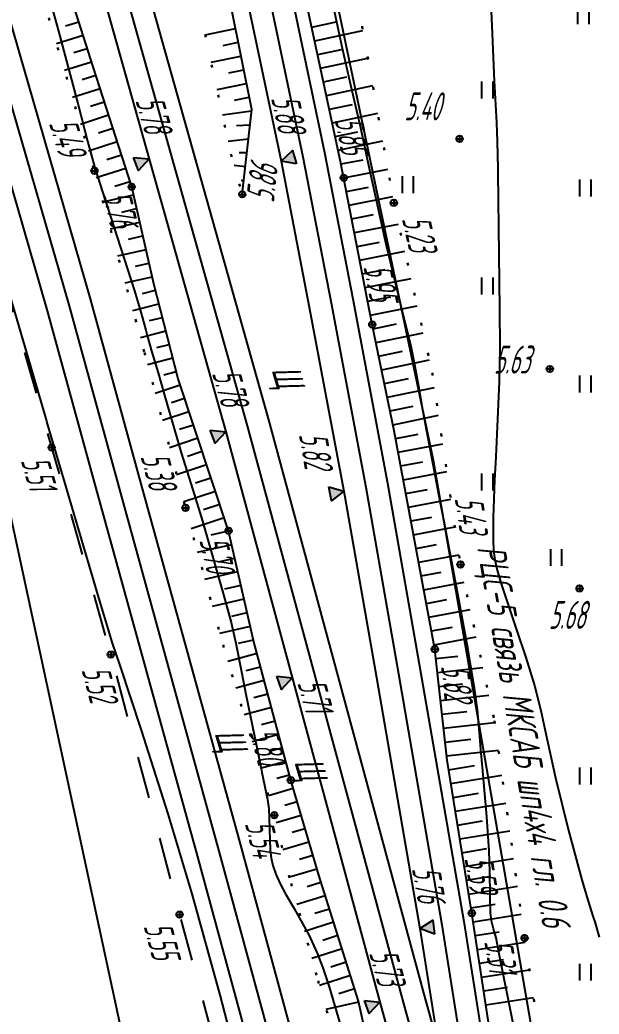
# Model space of a CAD drawing. Extents: x 1233805 to 1234355, y 654698 to 655114.
# Drawn here: x 1234137.18 to 1234157.87, y 654794.08 to 654829.59 of the extents above; entities that cross this region are included whole.
import ezdxf

# ---------------------------------------------------------------- set-up
doc = ezdxf.new("R2010")
doc.units = 0
doc.linetypes.add('ИИDash_15_15', pattern=[3, 1.5, -1.5])
doc.linetypes.add('ИИDot', pattern=[1, 0, -1])
for name, color, linetype, lineweight in [('ИИ_ГОРИЗОНТАЛИ_ОСН', 32, 'Continuous', 25), ('ИИ_ДОРОГИ_АД', 7, 'Continuous', 25), ('ИИ_ДОРОГИ_ЖД', 7, 'Continuous', 25), ('ИИ_КАБЕЛЬ_СВЯЗИ', 212, 'Continuous', 25), ('ИИ_ОТКОС', 7, 'Continuous', 25), ('ИИ_ОТМЕТКИ', 7, 'Continuous', 25), ('ИИ_УГОДЬЯ', 7, 'Continuous', 25), ('ИИ_ЭЛЕКТРОКАБЕЛЬ_НН', 240, 'Continuous', 25)]:
    doc.layers.add(name, color=color, linetype=linetype, lineweight=lineweight)
doc.styles.add('VNIPISIMPLEXCUR', font='simplex.shx', dxfattribs={"width": 0.8, "oblique": 15})
doc.styles.add('ГОСТ 2.304 КУРСИВ', font='cs_gost2304.shx', dxfattribs={"oblique": 15})
doc.linetypes.add('ИИ051193', pattern='A,4,-2,[22,3dservice.shx,S=1,R=0,X=0,Y=0],8,[22,3dservice.shx,S=1,R=180,X=0,Y=0],-2,4', length=20)
doc.linetypes.add('ИИ05133', pattern='A,4,[4,3dservice.shx,S=0.7,R=0,X=0,Y=0],4,-2', length=10)
doc.linetypes.add('ИИ05155', pattern='A,0,[41,3dservice.shx,S=3,R=0,X=0,Y=0],-12', length=12)

# ---------------------------------------------------------------- blocks, each defined once
blk = doc.blocks.new('ИИ05401')
at = {"color": 0, "linetype": 'Continuous', "lineweight": 25}
for points in [[(-0.4, 1.2), (-0.4, 0)], [(0.4, 1.2), (0.4, 0)]]:
    blk.add_lwpolyline(points, dxfattribs=at)
blk = doc.blocks.new('PICKET')
at = {"color": 0, "linetype": 'Continuous', "lineweight": 25}
for p, q in [((-0.23, 0), (0.23, 0)), ((0, 0.23), (0, -0.23))]:
    blk.add_line(p, q, dxfattribs=at)
blk.add_circle((0, 0), 0.23, dxfattribs=at)
at = {"color": 0, "linetype": 'Continuous', "style": 'VNIPISIMPLEXCUR', "oblique": 15, "width": 0.8}
blk.add_attdef('OTMETKA', (1.25, 0.3), '', height=2, dxfattribs=at)
at = {"color": 8, "linetype": 'Continuous', "style": 'VNIPISIMPLEXCUR', "oblique": 15, "width": 0.8, "flags": 1}
blk.add_attdef('NOMER', (1.25, -2.7), '', height=2, dxfattribs=at)
blk = doc.blocks.new('ИИ05025')
at = {"linetype": 'Continuous', "lineweight": 25}
blk.add_hatch(color=0, dxfattribs=at).paths.add_polyline_path([(0.5, 1), (0, 0), (-0.5, 1)])
at = {"color": 0, "linetype": 'Continuous', "lineweight": 25}
blk.add_lwpolyline([(0.5, 1), (0, 0), (-0.5, 1)], close=True, dxfattribs=at)
at = {"color": 0, "linetype": 'Continuous', "style": 'VNIPISIMPLEXCUR', "oblique": 15, "width": 0.8}
blk.add_attdef('HEIGHT', (1.2, 0), '', height=2, dxfattribs=at)

msp = doc.modelspace()

# ---------------------------------------------------------------- linework, layer by layer
at = {"layer": 'ИИ_ГОРИЗОНТАЛИ_ОСН', "elevation": 5.5, "flags": 128}
for points in [[(1234145.419, 654790.603), (1234144.343, 654794.729), (1234143.329, 654798.381), (1234142.479, 654801.23), (1234141.522, 654804.226), (1234140.756, 654806.536), (1234140.491, 654807.332), (1234139.926, 654809.182), (1234139.875, 654809.357), (1234138.144, 654815.241), (1234138.124, 654815.309), (1234135.963, 654822.657), (1234135.684, 654823.61), (1234134.891, 654826.297), (1234132.56, 654834.128)], [(1234153.955, 654831.238), (1234154.049, 654829.097), (1234154.124, 654827.401), (1234154.198, 654825.921), (1234154.232, 654825.24), (1234154.253, 654824.276), (1234154.254, 654824.136), (1234154.275, 654822.189), (1234154.311, 654819.272), (1234154.311, 654819.265), (1234154.321, 654817.869), (1234154.297, 654816.673), (1234154.178, 654813.985), (1234154.137, 654813.152), (1234154.084, 654811.819), (1234154.079, 654811.003), (1234154.1, 654810.635), (1234154.145, 654810.308), (1234154.228, 654809.942), (1234154.36, 654809.481), (1234154.902, 654807.843), (1234155.247, 654806.818), (1234155.557, 654805.816), (1234155.782, 654804.925), (1234155.926, 654804.26), (1234156.313, 654802.526), (1234156.78, 654800.638), (1234157.247, 654798.882), (1234157.462, 654798.148), (1234157.661, 654797.54), (1234157.718, 654797.373), (1234157.87, 654796.826)], [(1234154.796, 654793.751), (1234154.299, 654796.237), (1234154.186, 654796.811), (1234154.097, 654797.131), (1234154.021, 654797.415), (1234153.987, 654797.697), (1234153.976, 654798.334), (1234153.967, 654799.166), (1234153.939, 654799.915), (1234153.859, 654801.125), (1234153.706, 654802.9), (1234153.65, 654803.535), (1234153.61, 654803.997), (1234153.521, 654804.957), (1234153.406, 654805.8), (1234153.188, 654807.094), (1234152.824, 654809.094), (1234152.335, 654811.676), (1234152.207, 654812.326), (1234151.582, 654815.592), (1234151.427, 654816.495), (1234151.291, 654817.271), (1234151.153, 654817.928), (1234150.79, 654819.415), (1234150.26, 654821.581), (1234149.594, 654824.6), (1234149.34, 654825.777), (1234149.005, 654827.25), (1234148.703, 654828.569), (1234148.214, 654830.85)], [(1234138.197, 654830.486), (1234138.562, 654829.179), (1234139.258, 654826.552), (1234139.599, 654825.258), (1234139.86, 654824.304), (1234140.135, 654823.446), (1234140.157, 654823.379), (1234141.275, 654819.915), (1234141.505, 654819.144), (1234141.676, 654818.506), (1234141.725, 654818.315), (1234141.895, 654817.725), (1234142.114, 654816.979), (1234142.33, 654816.227), (1234142.941, 654814.126), (1234143.352, 654812.808), (1234143.701, 654811.69), (1234144.442, 654809.107), (1234144.722, 654808.063), (1234144.896, 654807.333), (1234145.084, 654806.369), (1234145.247, 654805.508), (1234145.796, 654802.859), (1234145.827, 654802.716), (1234146.022, 654801.747), (1234146.067, 654801.414), (1234146.089, 654801.103), (1234146.093, 654800.676), (1234146.114, 654799.945), (1234146.154, 654799.657), (1234146.215, 654799.391), (1234146.322, 654799.078), (1234146.476, 654798.734), (1234146.676, 654798.355), (1234146.971, 654797.852), (1234147.108, 654797.62), (1234147.498, 654796.913), (1234147.799, 654796.261), (1234147.999, 654795.736), (1234148.223, 654795.056), (1234148.693, 654793.478)]]:
    msp.add_lwpolyline(points, dxfattribs=at)
at = {"layer": 'ИИ_ДОРОГИ_АД', "linetype": 'ИИDash_15_15', "flags": 128}
msp.add_lwpolyline([(1234126.689, 654829.676), (1234127.329, 654829.972), (1234126.461, 654834.29), (1234126.777, 654834.512), (1234127.586, 654835.242), (1234127.29, 654837.879), (1234127.963, 654838.038), (1234125.426, 654845.827), (1234121.162, 654859.631), (1234118.578, 654867.881), (1234117.484, 654867.484), (1234116.967, 654867.881), (1234114.14, 654876.439), (1234115.869, 654876.956), (1234115.273, 654879.282), (1234114.57, 654879.467), (1234113.645, 654880.942), (1234113.021, 654884.241), (1234113.94, 654884.788), (1234112.99, 654888.387), (1234114.879, 654888.946), (1234116.065, 654888.425), (1234118.629, 654878.4), (1234120.638, 654871.643), (1234123.012, 654863.843), (1234125.938, 654854.842), (1234128.862, 654845.213), (1234131.822, 654836.098), (1234135.471, 654824.271), (1234140.427, 654806.922), (1234142.885, 654797.638), (1234146.516, 654784.081), (1234150.041, 654771.441), (1234150.666, 654769.382), (1234150.897, 654767.608), (1234151.142, 654764.927), (1234152.168, 654751.971), (1234152.086, 654749.149), (1234150.241, 654749.149), (1234149.545, 654748.878), (1234149.287, 654747.691), (1234149.485, 654744.069), (1234150.31, 654734.021), (1234151.83, 654725.792), (1234152.363, 654719.609), (1234152.756, 654716.684), (1234153.087, 654713.292), (1234153.459, 654712.216), (1234154.038, 654711.513), (1234154.765, 654711.141), (1234155.983, 654711.024), (1234158.109, 654711.076), (1234164.149, 654711.529)], dxfattribs=at)
at = {"layer": 'ИИ_ДОРОГИ_ЖД'}
for points in [[(1234091.501, 655090.918), (1234094.52, 655076.035), (1234105.726, 655021.778), (1234109.905, 655001.851), (1234114.884, 654978.356), (1234120.393, 654952.523), (1234127.025, 654921.772), (1234131.726, 654900.11), (1234135.523, 654882.619), (1234137.559, 654873.394), (1234140.276, 654860.946), (1234142.645, 654850.195), (1234144.452, 654842.046), (1234148.065, 654824.854), (1234149.076, 654819.629), (1234150.314, 654813.039), (1234151.481, 654806.375), (1234153.031, 654797.396), (1234154.279, 654789.561), (1234155.052, 654784.49), (1234155.608, 654780.973), (1234156.342, 654776.12), (1234157.71, 654767.332)], [(1234089.923, 655090.698), (1234092.962, 655075.716), (1234104.169, 655021.454), (1234108.349, 655001.523), (1234113.329, 654978.025), (1234118.838, 654952.19), (1234121.851, 654938.176), (1234125.471, 654921.436), (1234130.173, 654899.773), (1234133.97, 654882.279), (1234136.006, 654873.053), (1234138.723, 654860.605), (1234141.092, 654849.852), (1234142.897, 654841.711), (1234146.507, 654824.539), (1234147.514, 654819.331), (1234148.75, 654812.755), (1234149.915, 654806.102), (1234151.462, 654797.135), (1234152.708, 654789.316), (1234153.481, 654784.246), (1234154.037, 654780.73), (1234154.77, 654775.879), (1234156.141, 654767.076)], [(1234116.124, 654933.456), (1234124.736, 654892.506), (1234127.886, 654878.978), (1234131.978, 654865.275), (1234133.255, 654860.728), (1234134.768, 654855.389), (1234140.587, 654834.793), (1234146.065, 654815.301), (1234151.574, 654794.929), (1234153.034, 654789.627), (1234153.776, 654786.811), (1234154.272, 654784.743), (1234154.833, 654782.32), (1234155.403, 654779.66), (1234156.006, 654776.712), (1234156.746, 654772.857), (1234157.71, 654767.332), (1234158.419, 654762.646), (1234159.989, 654752.409), (1234160.565, 654748.8), (1234161.557, 654742.436), (1234162.702, 654735.126), (1234164.266, 654724.866)], [(1234114.566, 654933.135), (1234123.184, 654892.162), (1234126.349, 654878.57), (1234130.451, 654864.832), (1234131.725, 654860.296), (1234133.238, 654854.956), (1234139.056, 654834.362), (1234144.533, 654814.879), (1234150.04, 654794.511), (1234151.499, 654789.213), (1234152.234, 654786.424), (1234152.724, 654784.378), (1234153.281, 654781.974), (1234153.846, 654779.334), (1234154.447, 654776.403), (1234155.182, 654772.571), (1234156.141, 654767.076), (1234156.847, 654762.406), (1234158.418, 654752.159), (1234158.994, 654748.552), (1234159.986, 654742.19), (1234161.13, 654734.883), (1234162.694, 654724.626)], [(1234117.47, 654895.234), (1234118.65, 654890.897), (1234121.58, 654880.679), (1234126.719, 654863.384), (1234128.922, 654856.146), (1234131.326, 654848.225), (1234135.455, 654834.29), (1234139.69, 654819.626), (1234141.407, 654813.368), (1234145.054, 654800.116), (1234149.336, 654784.357), (1234151.885, 654775.074), (1234155.961, 654760.446), (1234158.547, 654751.124), (1234159.193, 654748.696), (1234159.896, 654745.994), (1234161.183, 654740.776), (1234162.124, 654736.377), (1234162.745, 654733.332), (1234163.469, 654729.525), (1234164.263, 654724.886), (1234166.18, 654712.872), (1234166.476, 654710.994)], [(1234115.936, 654894.817), (1234117.118, 654890.469), (1234120.054, 654880.233), (1234125.196, 654862.926), (1234127.401, 654855.683), (1234129.803, 654847.769), (1234133.929, 654833.843), (1234138.159, 654819.195), (1234139.873, 654812.948), (1234143.52, 654799.697), (1234147.802, 654783.938), (1234150.352, 654774.65), (1234154.429, 654760.021), (1234157.011, 654750.716), (1234157.656, 654748.292), (1234158.355, 654745.603), (1234159.633, 654740.419), (1234160.567, 654736.052), (1234161.185, 654733.024), (1234161.904, 654729.242), (1234162.694, 654724.626), (1234164.61, 654712.623), (1234164.882, 654710.892)]]:
    msp.add_lwpolyline(points, dxfattribs=at)
at = {"layer": 'ИИ_ДОРОГИ_ЖД', "linetype": 'ИИ05155', "flags": 128}
for points in [[(1234090.712, 655090.808), (1234093.741, 655075.876), (1234104.948, 655021.616), (1234109.127, 655001.687), (1234114.106, 654978.19), (1234119.616, 654952.357), (1234126.248, 654921.604), (1234130.95, 654899.942), (1234134.747, 654882.449), (1234136.783, 654873.223), (1234139.499, 654860.776), (1234141.869, 654850.023), (1234143.675, 654841.878), (1234147.286, 654824.697), (1234148.295, 654819.48), (1234149.532, 654812.897), (1234150.698, 654806.239), (1234152.247, 654797.266), (1234153.494, 654789.439), (1234154.266, 654784.368), (1234154.823, 654780.852), (1234155.556, 654775.999), (1234156.926, 654767.199)], [(1234083.906, 655090.311), (1234085.132, 655083.775), (1234087.8, 655070.028), (1234090.594, 655056.344), (1234096.117, 655029.026), (1234101.619, 655001.66), (1234107.135, 654974.217), (1234112.573, 654947.012), (1234115.345, 654933.295), (1234123.96, 654892.334), (1234127.117, 654878.774), (1234131.214, 654865.054), (1234132.49, 654860.512), (1234134.003, 654855.173), (1234139.822, 654834.577), (1234145.299, 654815.09), (1234150.807, 654794.72), (1234152.267, 654789.42), (1234153.005, 654786.618), (1234153.498, 654784.561), (1234154.057, 654782.147), (1234154.624, 654779.497), (1234155.227, 654776.558), (1234155.964, 654772.714), (1234156.926, 654767.204), (1234157.633, 654762.526), (1234159.204, 654752.284), (1234159.779, 654748.676), (1234160.771, 654742.313), (1234161.916, 654735.004), (1234163.48, 654724.746)], [(1234116.703, 654895.026), (1234117.884, 654890.683), (1234120.817, 654880.456), (1234125.957, 654863.155), (1234128.162, 654855.915), (1234130.565, 654847.997), (1234134.692, 654834.066), (1234138.925, 654819.41), (1234140.64, 654813.158), (1234144.287, 654799.907), (1234148.569, 654784.148), (1234151.118, 654774.862), (1234155.195, 654760.234), (1234157.779, 654750.92), (1234158.424, 654748.494), (1234159.125, 654745.799), (1234160.408, 654740.598), (1234161.345, 654736.214), (1234161.965, 654733.178), (1234162.686, 654729.383), (1234163.478, 654724.756), (1234165.395, 654712.747), (1234165.679, 654710.943)]]:
    msp.add_lwpolyline(points, dxfattribs=at)
at = {"layer": 'ИИ_КАБЕЛЬ_СВЯЗИ', "linetype": 'ИИ05133', "flags": 128}
msp.add_lwpolyline([(1234093.557, 654957.838), (1234120.737, 654959.921), (1234136.158, 654888.894), (1234151.947, 654813.869), (1234159.658, 654769.277), (1234148.525, 654766.836), (1234160.687, 654721.894), (1234162.284, 654710.725)], dxfattribs=at)
at = {"layer": 'ИИ_ОТКОС'}
for p, q in [((1234138.813, 654829.37, 5.499), (1234139.286, 654829.519, 5.499)), ((1234143.798, 654829.056, 5.862), (1234144.879, 654829.275, 5.862)), ((1234147.609, 654829.328, 5.578), (1234148.476, 654829.513, 5.578)), ((1234138.483, 654828.742, 5.499), (1234139.437, 654829.043, 5.499)), ((1234147.713, 654828.839, 5.578), (1234149.432, 654829.207, 5.578)), ((1234139.106, 654828.416, 5.499), (1234139.587, 654828.567, 5.499)), ((1234144.441, 654828.676, 5.862), (1234144.978, 654828.785, 5.862)), ((1234147.817, 654828.35, 5.578), (1234148.669, 654828.532, 5.578)), ((1234144.009, 654828.079, 5.862), (1234145.077, 654828.295, 5.862)), ((1234147.922, 654827.862, 5.578), (1234149.609, 654828.222, 5.578)), ((1234138.769, 654827.786, 5.499), (1234139.737, 654828.092, 5.499)), ((1234144.645, 654827.698, 5.862), (1234145.176, 654827.805, 5.862)), ((1234139.401, 654827.459, 5.499), (1234139.889, 654827.616, 5.499)), ((1234148.026, 654827.373, 5.578), (1234148.862, 654827.552, 5.578)), ((1234139.056, 654826.824, 5.499), (1234140.042, 654827.141, 5.499)), ((1234144.22, 654827.102, 5.862), (1234145.275, 654827.316, 5.862)), ((1234148.131, 654826.885, 5.578), (1234149.785, 654827.238, 5.578)), ((1234144.85, 654826.72, 5.862), (1234145.374, 654826.826, 5.862)), ((1234139.697, 654826.506, 5.499), (1234140.194, 654826.666, 5.499)), ((1234148.235, 654826.396, 5.578), (1234149.055, 654826.571, 5.578)), ((1234139.342, 654825.868, 5.499), (1234140.347, 654826.191, 5.499)), ((1234144.415, 654826.199, 5.862), (1234145.457, 654826.335, 5.862)), ((1234148.34, 654825.908, 5.578), (1234149.962, 654826.254, 5.578)), ((1234139.993, 654825.553, 5.499), (1234140.5, 654825.716, 5.499)), ((1234144.913, 654825.81, 5.862), (1234145.401, 654825.839, 5.862)), ((1234144.619, 654825.257, 5.862), (1234145.346, 654825.342, 5.862)), ((1234148.444, 654825.419, 5.578), (1234149.247, 654825.591, 5.578)), ((1234139.628, 654824.912, 5.499), (1234140.653, 654825.241, 5.499)), ((1234148.549, 654824.93, 5.578), (1234150.139, 654825.27, 5.578)), ((1234140.288, 654824.6, 5.499), (1234140.806, 654824.766, 5.499)), ((1234145.014, 654824.85, 5.862), (1234145.29, 654824.846, 5.862)), ((1234148.651, 654824.441, 5.578), (1234149.442, 654824.595, 5.578)), ((1234139.909, 654823.954, 5.499), (1234140.958, 654824.291, 5.499)), ((1234144.831, 654824.394, 5.862), (1234145.234, 654824.349, 5.862)), ((1234148.747, 654823.951, 5.578), (1234150.321, 654824.257, 5.578)), ((1234140.576, 654823.644, 5.499), (1234141.111, 654823.816, 5.499)), ((1234145.078, 654823.864, 5.862), (1234145.179, 654823.853, 5.862)), ((1234148.842, 654823.461, 5.578), (1234149.626, 654823.613, 5.578)), ((1234140.148, 654823.085, 5.499), (1234141.239, 654823.334, 5.499)), ((1234148.938, 654822.97, 5.578), (1234150.497, 654823.274, 5.578)), ((1234140.816, 654822.726, 5.499), (1234141.35, 654822.848, 5.499)), ((1234149.033, 654822.48, 5.578), (1234149.815, 654822.632, 5.578)), ((1234140.414, 654822.122, 5.499), (1234141.461, 654822.362, 5.499)), ((1234149.128, 654821.989, 5.578), (1234150.708, 654822.297, 5.578)), ((1234141.06, 654821.758, 5.499), (1234141.573, 654821.875, 5.499)), ((1234149.224, 654821.499, 5.578), (1234150.021, 654821.654, 5.578)), ((1234140.679, 654821.159, 5.499), (1234141.684, 654821.389, 5.499)), ((1234149.319, 654821.008, 5.578), (1234150.929, 654821.322, 5.578)), ((1234141.304, 654820.79, 5.499), (1234141.795, 654820.902, 5.499)), ((1234140.945, 654820.196, 5.499), (1234141.907, 654820.416, 5.499)), ((1234149.415, 654820.518, 5.578), (1234150.227, 654820.676, 5.578)), ((1234149.51, 654820.028, 5.578), (1234151.15, 654820.347, 5.578)), ((1234141.554, 654819.811, 5.499), (1234142.024, 654819.931, 5.499)), ((1234149.606, 654819.537, 5.578), (1234150.433, 654819.698, 5.578)), ((1234141.217, 654819.21, 5.499), (1234142.147, 654819.447, 5.499)), ((1234149.701, 654819.047, 5.578), (1234151.37, 654819.372, 5.578)), ((1234141.81, 654818.847, 5.499), (1234142.27, 654818.964, 5.499)), ((1234149.798, 654818.557, 5.578), (1234150.637, 654818.73, 5.578)), ((1234141.482, 654818.248, 5.499), (1234142.394, 654818.48, 5.499)), ((1234149.9, 654818.067, 5.578), (1234151.587, 654818.417, 5.578)), ((1234142.066, 654817.882, 5.499), (1234142.517, 654817.997, 5.499)), ((1234141.742, 654817.285, 5.499), (1234142.64, 654817.513, 5.499)), ((1234150.001, 654817.578, 5.578), (1234150.849, 654817.754, 5.578)), ((1234150.102, 654817.089, 5.578), (1234151.807, 654817.442, 5.578)), ((1234142.316, 654816.916, 5.499), (1234142.763, 654817.03, 5.499)), ((1234142.013, 654816.256, 5.499), (1234142.902, 654816.551, 5.499)), ((1234150.204, 654816.6, 5.578), (1234151.059, 654816.777, 5.578)), ((1234150.305, 654816.11, 5.578), (1234151.988, 654816.459, 5.578)), ((1234142.6, 654815.925, 5.499), (1234143.06, 654816.078, 5.499)), ((1234150.406, 654815.621, 5.578), (1234151.233, 654815.792, 5.578)), ((1234142.268, 654815.289, 5.499), (1234143.217, 654815.604, 5.499)), ((1234150.508, 654815.132, 5.578), (1234152.133, 654815.469, 5.578)), ((1234142.885, 654814.968, 5.499), (1234143.375, 654815.131, 5.499)), ((1234142.523, 654814.322, 5.499), (1234143.532, 654814.657, 5.499)), ((1234150.603, 654814.642, 5.578), (1234151.407, 654814.791, 5.578)), ((1234150.695, 654814.15, 5.578), (1234152.284, 654814.446, 5.578)), ((1234143.17, 654814.011, 5.499), (1234143.689, 654814.184, 5.499)), ((1234142.778, 654813.355, 5.499), (1234143.847, 654813.71, 5.499)), ((1234150.786, 654813.659, 5.578), (1234151.571, 654813.805, 5.578)), ((1234143.455, 654813.054, 5.499), (1234144.004, 654813.237, 5.499)), ((1234150.877, 654813.168, 5.578), (1234152.429, 654813.456, 5.578)), ((1234143.032, 654812.388, 5.499), (1234144.162, 654812.763, 5.499)), ((1234150.969, 654812.677, 5.578), (1234151.735, 654812.819, 5.578)), ((1234143.741, 654812.097, 5.499), (1234144.319, 654812.29, 5.499)), ((1234151.06, 654812.185, 5.578), (1234152.574, 654812.467, 5.578)), ((1234143.295, 654811.423, 5.499), (1234144.476, 654811.816, 5.499)), ((1234151.151, 654811.694, 5.578), (1234151.899, 654811.833, 5.578)), ((1234151.243, 654811.203, 5.578), (1234152.72, 654811.478, 5.578)), ((1234144.014, 654811.201, 5.499), (1234144.634, 654811.343, 5.499)), ((1234143.527, 654810.578, 5.499), (1234144.745, 654810.856, 5.499)), ((1234151.334, 654810.712, 5.578), (1234152.063, 654810.847, 5.578)), ((1234151.425, 654810.221, 5.578), (1234152.865, 654810.488, 5.578)), ((1234144.257, 654810.233, 5.499), (1234144.856, 654810.37, 5.499)), ((1234143.791, 654809.615, 5.499), (1234144.967, 654809.883, 5.499)), ((1234151.517, 654809.729, 5.578), (1234152.232, 654809.862, 5.578)), ((1234144.501, 654809.265, 5.499), (1234145.078, 654809.397, 5.499)), ((1234151.608, 654809.238, 5.578), (1234153.054, 654809.507, 5.578)), ((1234144.056, 654808.652, 5.499), (1234145.189, 654808.91, 5.499)), ((1234151.699, 654808.747, 5.578), (1234152.43, 654808.883, 5.578)), ((1234144.744, 654808.297, 5.499), (1234145.3, 654808.424, 5.499)), ((1234151.791, 654808.256, 5.578), (1234153.266, 654808.53, 5.578)), ((1234144.32, 654807.688, 5.499), (1234145.411, 654807.937, 5.499)), ((1234151.882, 654807.765, 5.578), (1234152.627, 654807.903, 5.578)), ((1234151.973, 654807.273, 5.578), (1234153.478, 654807.553, 5.578)), ((1234144.988, 654807.329, 5.499), (1234145.522, 654807.451, 5.499)), ((1234144.609, 654806.691, 5.499), (1234145.65, 654806.969, 5.499)), ((1234152.039, 654806.778, 5.578), (1234152.824, 654806.864, 5.578)), ((1234145.266, 654806.35, 5.499), (1234145.778, 654806.486, 5.499)), ((1234152.094, 654806.282, 5.578), (1234153.716, 654806.459, 5.578)), ((1234144.897, 654805.735, 5.499), (1234145.907, 654806.004, 5.499)), ((1234152.148, 654805.785, 5.578), (1234152.986, 654805.877, 5.578)), ((1234145.538, 654805.39, 5.499), (1234146.035, 654805.522, 5.499)), ((1234152.202, 654805.288, 5.578), (1234153.93, 654805.477, 5.578)), ((1234145.185, 654804.779, 5.499), (1234146.164, 654805.04, 5.499)), ((1234152.257, 654804.792, 5.578), (1234153.147, 654804.889, 5.578)), ((1234145.811, 654804.429, 5.499), (1234146.293, 654804.558, 5.499)), ((1234152.311, 654804.295, 5.578), (1234154.138, 654804.495, 5.578)), ((1234145.473, 654803.823, 5.499), (1234146.421, 654804.076, 5.499)), ((1234152.365, 654803.798, 5.578), (1234153.286, 654803.899, 5.578)), ((1234146.083, 654803.469, 5.499), (1234146.55, 654803.594, 5.499)), ((1234152.42, 654803.302, 5.578), (1234154.276, 654803.505, 5.578)), ((1234145.761, 654802.867, 5.499), (1234146.679, 654803.112, 5.499)), ((1234152.492, 654802.808, 5.578), (1234153.412, 654802.956, 5.578)), ((1234146.356, 654802.509, 5.499), (1234146.807, 654802.63, 5.499)), ((1234152.572, 654802.314, 5.578), (1234154.4, 654802.61, 5.578)), ((1234146.056, 654801.889, 5.499), (1234146.943, 654802.15, 5.499)), ((1234152.652, 654801.821, 5.578), (1234153.56, 654801.968, 5.578)), ((1234146.642, 654801.541, 5.499), (1234147.084, 654801.671, 5.499)), ((1234152.732, 654801.328, 5.578), (1234154.537, 654801.62, 5.578)), ((1234146.33, 654800.929, 5.499), (1234147.225, 654801.192, 5.499)), ((1234152.811, 654800.835, 5.578), (1234153.709, 654800.98, 5.578)), ((1234146.907, 654800.579, 5.499), (1234147.365, 654800.713, 5.499)), ((1234152.891, 654800.341, 5.578), (1234154.675, 654800.63, 5.578)), ((1234146.568, 654799.959, 5.499), (1234147.506, 654800.235, 5.499)), ((1234147.166, 654799.615, 5.499), (1234147.647, 654799.756, 5.499)), ((1234152.971, 654799.848, 5.578), (1234153.857, 654799.992, 5.578)), ((1234153.051, 654799.355, 5.578), (1234154.812, 654799.64, 5.578)), ((1234146.805, 654798.988, 5.499), (1234147.787, 654799.277, 5.499)), ((1234147.435, 654798.643, 5.499), (1234147.933, 654798.8, 5.499)), ((1234153.131, 654798.862, 5.578), (1234154.006, 654799.004, 5.578)), ((1234147.071, 654798.005, 5.499), (1234148.083, 654798.324, 5.499)), ((1234153.211, 654798.369, 5.578), (1234154.95, 654798.65, 5.578)), ((1234153.291, 654797.875, 5.578), (1234154.155, 654798.015, 5.578)), ((1234147.72, 654797.686, 5.499), (1234148.234, 654797.848, 5.499)), ((1234153.368, 654797.382, 5.578), (1234155.089, 654797.647, 5.578)), ((1234147.34, 654797.043, 5.499), (1234148.384, 654797.373, 5.499)), ((1234153.444, 654796.888, 5.578), (1234154.301, 654797.02, 5.578)), ((1234148.004, 654796.729, 5.499), (1234148.534, 654796.897, 5.499)), ((1234153.52, 654796.394, 5.578), (1234155.229, 654796.657, 5.578)), ((1234147.609, 654796.081, 5.499), (1234148.685, 654796.421, 5.499)), ((1234148.289, 654795.773, 5.499), (1234148.835, 654795.945, 5.499)), ((1234153.596, 654795.9, 5.578), (1234154.45, 654796.032, 5.578)), ((1234153.672, 654795.407, 5.578), (1234155.38, 654795.669, 5.578)), ((1234147.877, 654795.12, 5.499), (1234148.985, 654795.469, 5.499)), ((1234148.574, 654794.816, 5.499), (1234149.135, 654794.994, 5.499)), ((1234153.748, 654794.913, 5.578), (1234154.602, 654795.044, 5.578)), ((1234148.119, 654794.262, 5.499), (1234149.283, 654794.517, 5.499)), ((1234153.824, 654794.419, 5.578), (1234155.531, 654794.682, 5.578))]:
    msp.add_line(p, q, dxfattribs=at)
for points, elevation in [([(1234154.245, 654791.685), (1234153.321, 654797.687), (1234152.436, 654803.152), (1234152.002, 654807.119), (1234150.552, 654814.917), (1234149.767, 654818.707), (1234148.633, 654824.534), (1234146.982, 654832.259), (1234145.648, 654837.554), (1234143.98, 654845.402), (1234142.737, 654851.563), (1234141.274, 654858.349), (1234140.026, 654863.994), (1234139.01, 654868.78), (1234137.418, 654874.881), (1234136.059, 654881.209), (1234134.295, 654889.072), (1234132.689, 654896.682), (1234130.681, 654906.779), (1234128.548, 654916.045), (1234127.429, 654921.55), (1234126.004, 654927.913), (1234124.506, 654935.685)], 5.578), ([(1234145.123, 654823.356), (1234145.463, 654826.388), (1234144.734, 654829.992), (1234143.53, 654834.589), (1234142.615, 654839.643), (1234141.418, 654845.678), (1234140.449, 654849.739), (1234139.467, 654854.009), (1234138.665, 654858.113), (1234137.763, 654862.505), (1234136.673, 654868.815), (1234135.543, 654873.665), (1234134.845, 654877.263)], 5.862), ([(1234150.022, 654791.139), (1234149.275, 654794.551), (1234147.855, 654799.047), (1234146.858, 654802.439), (1234145.529, 654807.421), (1234144.633, 654811.345), (1234142.829, 654816.772), (1234141.964, 654820.166), (1234141.172, 654823.627), (1234139.794, 654827.911), (1234139.192, 654829.817), (1234138.107, 654833.212), (1234136.426, 654838.787), (1234135.337, 654843.28), (1234134.082, 654847.521), (1234133.11, 654851.22), (1234131.491, 654857.773), (1234129.635, 654865.161), (1234127.793, 654871.191), (1234126.25, 654876.153)], 5.499)]:
    msp.add_lwpolyline(points, dxfattribs=dict(at, elevation=elevation))
at = {"layer": 'ИИ_ОТКОС', "color": 33, "linetype": 'ИИDot', "lineweight": 30}
for points, elevation in [([(1234121.916, 654931.899), (1234123.066, 654927.046), (1234123.901, 654922.976), (1234124.89, 654917.708), (1234125.482, 654912.768), (1234126.763, 654907.199), (1234128.334, 654901.025), (1234129.374, 654895.502), (1234130.42, 654889.549), (1234131.605, 654885.355), (1234132.556, 654880.811), (1234133.667, 654876.194), (1234134.939, 654870.399), (1234136.082, 654865.846), (1234137.253, 654860.01), (1234138.885, 654852.854), (1234139.566, 654849.156), (1234140.531, 654844.189), (1234141.853, 654838.682), (1234143.1, 654832.287), (1234144.718, 654824.797), (1234145.123, 654823.356)], 5.863), ([(1234127.115, 654929.146), (1234128.655, 654922.865), (1234129.656, 654916.579), (1234131.367, 654910.596), (1234132.224, 654905.183), (1234133.984, 654897.068), (1234135, 654892.277), (1234136.018, 654887.54), (1234137.325, 654881.963), (1234139.38, 654872.513), (1234141.844, 654862.025), (1234143.397, 654855.747), (1234144.734, 654848.915), (1234146.254, 654842.825), (1234147.427, 654838.829), (1234148.822, 654832.606), (1234150.536, 654823.057), (1234151.91, 654816.988), (1234152.916, 654810.14), (1234154.129, 654804.561), (1234155.207, 654796.8), (1234156.093, 654791.011)], 5.745), ([(1234124.029, 654880.707), (1234125.427, 654875.653), (1234126.579, 654871.995), (1234127.881, 654867.079), (1234128.826, 654864.55), (1234129.856, 654861.108), (1234130.17, 654859.642), (1234131.015, 654855.908), (1234132.238, 654851.674), (1234133.245, 654848.321), (1234134.234, 654844.07), (1234135.321, 654839.917), (1234136.661, 654835.319), (1234137.894, 654830.711), (1234139.842, 654824.196), (1234141.63, 654817.71), (1234143.092, 654812.161), (1234144.436, 654807.267), (1234146.267, 654801.186), (1234146.865, 654798.743), (1234147.836, 654795.267), (1234149.209, 654790.39)], 5.897)]:
    msp.add_lwpolyline(points, dxfattribs=dict(at, elevation=elevation))
at = {"layer": 'ИИ_ЭЛЕКТРОКАБЕЛЬ_НН', "linetype": 'ИИ051193', "flags": 128}
msp.add_lwpolyline([(1234104.61, 654961.649), (1234152.102, 654740.983)], dxfattribs=at)

# ---------------------------------------------------------------- block references
at = {"layer": 'ИИ_ДОРОГИ_ЖД'}
ref = msp.add_blockref('ИИ05025', (1234146.507, 654824.539, 5.877), dxfattribs=dict(at, xscale=0.4999999999999995, yscale=0.4999999999999995, zscale=0.4999999999999995, rotation=286.6730213371058))
ref.add_attrib('OTMETKA', '5.88', (1234146.147, 654826.795, 5.877), dxfattribs={"layer": '0', "linetype": 'Continuous', "height": 1, "rotation": 281.8699, "style": 'ГОСТ 2.304 КУРСИВ', "oblique": 15, "width": 0.65})
ref = msp.add_blockref('ИИ05025', (1234141.795, 654824.62), dxfattribs=dict(at, xscale=0.4999999999999993, yscale=0.4999999999999993, zscale=0.4999999999999993, rotation=110.5713394537116))
ref.add_attrib('OTMETKA', '5.78', (1234141.299, 654826.711), dxfattribs={"layer": '0', "linetype": 'Continuous', "height": 1, "rotation": 285.699, "style": 'ГОСТ 2.304 КУРСИВ', "oblique": 15, "width": 0.65})
ref = msp.add_blockref('ИИ05025', (1234144.533, 654814.877, 5.783), dxfattribs=dict(at, xscale=0.4999999999999993, yscale=0.4999999999999993, zscale=0.4999999999999993, rotation=110.5713394537116))
ref.add_attrib('OTMETKA', '5.78', (1234144.037, 654816.967, 5.783), dxfattribs={"layer": '0', "linetype": 'Continuous', "height": 1, "rotation": 285.699, "style": 'ГОСТ 2.304 КУРСИВ', "oblique": 15, "width": 0.65})
ref = msp.add_blockref('ИИ05025', (1234148.75, 654812.755, 5.818), dxfattribs=dict(at, xscale=0.4999999999999993, yscale=0.4999999999999993, zscale=0.4999999999999993, rotation=100.8118589498219))
ref.add_attrib('OTMETKA', '5.82', (1234147.141, 654814.777, 5.818), dxfattribs={"layer": '0', "linetype": 'Continuous', "height": 1, "rotation": 279.9342, "style": 'ГОСТ 2.304 КУРСИВ', "oblique": 15, "width": 0.65})
ref = msp.add_blockref('ИИ05025', (1234146.909, 654806.089, 5.714), dxfattribs=dict(at, xscale=0.4999999999999993, yscale=0.4999999999999993, zscale=0.4999999999999993, rotation=110.5713394537116))
ref.add_attrib('OTMETKA', '5.71', (1234147.084, 654805.913, 5.714), dxfattribs={"layer": '0', "linetype": 'Continuous', "height": 1, "rotation": 285.1301, "style": 'ГОСТ 2.304 КУРСИВ', "oblique": 15, "width": 0.65})
ref = msp.add_blockref('ИИ05025', (1234151.462, 654797.135, 5.755), dxfattribs=dict(at, xscale=0.4999999999999993, yscale=0.4999999999999993, zscale=0.4999999999999993, rotation=275.7433460660143))
ref.add_attrib('OTMETKA', '5.76', (1234151.18, 654799.279, 5.755), dxfattribs={"layer": '0', "linetype": 'Continuous', "height": 1, "rotation": 279.7918, "style": 'ГОСТ 2.304 КУРСИВ', "oblique": 15, "width": 0.65})
ref = msp.add_blockref('ИИ05025', (1234150.04, 654794.51, 5.734), dxfattribs=dict(at, xscale=0.4999999999999993, yscale=0.4999999999999993, zscale=0.4999999999999993, rotation=110.5713394537116))
ref.add_attrib('OTMETKA', '5.73', (1234149.647, 654796.262, 5.734), dxfattribs={"layer": '0', "linetype": 'Continuous', "height": 1, "rotation": 285.1301, "style": 'ГОСТ 2.304 КУРСИВ', "oblique": 15, "width": 0.65})
at = {"layer": 'ИИ_ОТМЕТКИ'}
ref = msp.add_blockref('PICKET', (1234152.886, 654825.338, 5.404), dxfattribs=dict(at, xscale=0.5, yscale=0.5, zscale=0.5))
ref.add_attrib('OTMETKA', '5.40', (1234150.912, 654826.001, 5.404), dxfattribs={"layer": '0', "color": 0, "linetype": 'Continuous', "height": 1, "style": 'ГОСТ 2.304 КУРСИВ', "oblique": 15, "width": 0.65})
ref = msp.add_blockref('PICKET', (1234139.842, 654824.196, 5.49), dxfattribs=dict(at, xscale=0.5, yscale=0.5, zscale=0.5))
ref.add_attrib('OTMETKA', '5.49', (1234138.21, 654825.899, 5.49), dxfattribs={"layer": '0', "color": 0, "linetype": 'Continuous', "height": 1, "rotation": 286.6466, "style": 'ГОСТ 2.304 КУРСИВ', "oblique": 15, "width": 0.65})
ref = msp.add_blockref('PICKET', (1234148.747, 654823.951, 5.85), dxfattribs=dict(at, xscale=0.5, yscale=0.5, zscale=0.5))
ref.add_attrib('OTMETKA', '5.85', (1234148.419, 654826.026, 5.85), dxfattribs={"layer": '0', "color": 0, "linetype": 'Continuous', "height": 1, "rotation": 281.0116, "style": 'ГОСТ 2.304 КУРСИВ', "oblique": 15, "width": 0.65})
ref = msp.add_blockref('PICKET', (1234145.123, 654823.356, 5.862), dxfattribs=dict(at, xscale=0.5, yscale=0.5, zscale=0.5))
ref.add_attrib('OTMETKA', '5.86', (1234146.252, 654823.044, 5.862), dxfattribs={"layer": '0', "color": 0, "linetype": 'Continuous', "height": 1, "rotation": 83.6016, "style": 'ГОСТ 2.304 КУРСИВ', "oblique": 15, "width": 0.65})
ref = msp.add_blockref('PICKET', (1234141.172, 654823.627, 5.761), dxfattribs=dict(at, xscale=0.5, yscale=0.5, zscale=0.5))
ref.add_attrib('OTMETKA', '5.76', (1234140.136, 654823.356, 5.761), dxfattribs={"layer": '0', "color": 0, "linetype": 'Continuous', "height": 1, "rotation": 282.888, "style": 'ГОСТ 2.304 КУРСИВ', "oblique": 15, "width": 0.65})
ref = msp.add_blockref('PICKET', (1234150.536, 654823.057, 5.232), dxfattribs=dict(at, xscale=0.5, yscale=0.5, zscale=0.5))
ref.add_attrib('OTMETKA', '5.23', (1234150.82, 654822.481, 5.232), dxfattribs={"layer": '0', "color": 0, "linetype": 'Continuous', "height": 1, "rotation": 282.7559, "style": 'ГОСТ 2.304 КУРСИВ', "oblique": 15, "width": 0.65})
ref = msp.add_blockref('PICKET', (1234149.767, 654818.707, 5.953), dxfattribs=dict(at, xscale=0.5, yscale=0.5, zscale=0.5))
ref.add_attrib('OTMETKA', '5.95', (1234149.447, 654820.773, 5.953), dxfattribs={"layer": '0', "color": 0, "linetype": 'Continuous', "height": 1, "rotation": 281.0116, "style": 'ГОСТ 2.304 КУРСИВ', "oblique": 15, "width": 0.65})
ref = msp.add_blockref('PICKET', (1234156.109, 654817.12, 5.626), dxfattribs=dict(at, xscale=0.5, yscale=0.5, zscale=0.5))
ref.add_attrib('OTMETKA', '5.63', (1234154.114, 654816.956, 5.626), dxfattribs={"layer": '0', "color": 0, "linetype": 'Continuous', "height": 1, "style": 'ГОСТ 2.304 КУРСИВ', "oblique": 15, "width": 0.65})
ref = msp.add_blockref('PICKET', (1234138.315, 654814.317, 5.509), dxfattribs=dict(at, xscale=0.5, yscale=0.5, zscale=0.5))
ref.add_attrib('OTMETKA', '5.51', (1234137.206, 654813.85, 5.509), dxfattribs={"layer": '0', "color": 0, "linetype": 'Continuous', "height": 1, "rotation": 285.944, "style": 'ГОСТ 2.304 КУРСИВ', "oblique": 15, "width": 0.65})
ref = msp.add_blockref('PICKET', (1234143.092, 654812.161, 5.377), dxfattribs=dict(at, xscale=0.5, yscale=0.5, zscale=0.5))
ref.add_attrib('OTMETKA', '5.38', (1234141.483, 654813.993, 5.377), dxfattribs={"layer": '0', "color": 0, "linetype": 'Continuous', "height": 1, "rotation": 284.7602, "style": 'ГОСТ 2.304 КУРСИВ', "oblique": 15, "width": 0.65})
ref = msp.add_blockref('PICKET', (1234152.916, 654810.14, 5.425), dxfattribs=dict(at, xscale=0.5, yscale=0.5, zscale=0.5))
ref.add_attrib('OTMETKA', '5.43', (1234152.707, 654812.501, 5.425), dxfattribs={"layer": '0', "color": 0, "linetype": 'Continuous', "height": 1, "rotation": 278.358, "style": 'ГОСТ 2.304 КУРСИВ', "oblique": 15, "width": 0.65})
ref = msp.add_blockref('PICKET', (1234144.633, 654811.345, 5.703), dxfattribs=dict(at, xscale=0.5, yscale=0.5, zscale=0.5))
ref.add_attrib('OTMETKA', '5.70', (1234143.585, 654811.011, 5.703), dxfattribs={"layer": '0', "color": 0, "linetype": 'Continuous', "height": 1, "rotation": 282.8608, "style": 'ГОСТ 2.304 КУРСИВ', "oblique": 15, "width": 0.65})
ref = msp.add_blockref('PICKET', (1234157.171, 654809.284, 5.678), dxfattribs=dict(at, xscale=0.5, yscale=0.5, zscale=0.5))
ref.add_attrib('OTMETKA', '5.68', (1234156.071, 654807.84, 5.678), dxfattribs={"layer": '0', "color": 0, "linetype": 'Continuous', "height": 1, "style": 'ГОСТ 2.304 КУРСИВ', "oblique": 15, "width": 0.65})
ref = msp.add_blockref('PICKET', (1234152.002, 654807.119, 5.818), dxfattribs=dict(at, xscale=0.5, yscale=0.5, zscale=0.5))
ref.add_attrib('OTMETKA', '5.82', (1234152.219, 654806.514, 5.818), dxfattribs={"layer": '0', "color": 0, "linetype": 'Continuous', "height": 1, "rotation": 276.2438, "style": 'ГОСТ 2.304 КУРСИВ', "oblique": 15, "width": 0.65})
ref = msp.add_blockref('PICKET', (1234140.427, 654806.922, 5.515), dxfattribs=dict(at, xscale=0.5, yscale=0.5, zscale=0.5))
ref.add_attrib('OTMETKA', '5.52', (1234139.376, 654806.375, 5.515), dxfattribs={"layer": '0', "color": 0, "linetype": 'Continuous', "height": 1, "rotation": 284.8281, "style": 'ГОСТ 2.304 КУРСИВ', "oblique": 15, "width": 0.65})
ref = msp.add_blockref('PICKET', (1234146.858, 654802.439, 5.798), dxfattribs=dict(at, xscale=0.5, yscale=0.5, zscale=0.5))
ref.add_attrib('OTMETKA', '5.80', (1234145.369, 654804.163, 5.798), dxfattribs={"layer": '0', "color": 0, "linetype": 'Continuous', "height": 1, "rotation": 284.9371, "style": 'ГОСТ 2.304 КУРСИВ', "oblique": 15, "width": 0.65})
ref = msp.add_blockref('PICKET', (1234146.267, 654801.186, 5.537), dxfattribs=dict(at, xscale=0.5, yscale=0.5, zscale=0.5))
ref.add_attrib('OTMETKA', '5.54', (1234145.21, 654800.887, 5.537), dxfattribs={"layer": '0', "color": 0, "linetype": 'Continuous', "height": 1, "rotation": 283.7526, "style": 'ГОСТ 2.304 КУРСИВ', "oblique": 15, "width": 0.65})
ref = msp.add_blockref('PICKET', (1234153.321, 654797.687, 5.591), dxfattribs=dict(at, xscale=0.5, yscale=0.5, zscale=0.5))
ref.add_attrib('OTMETKA', '5.59', (1234153.059, 654799.646, 5.591), dxfattribs={"layer": '0', "color": 0, "linetype": 'Continuous', "height": 1, "rotation": 279.1995, "style": 'ГОСТ 2.304 КУРСИВ', "oblique": 15, "width": 0.65})
ref = msp.add_blockref('PICKET', (1234142.885, 654797.638, 5.549), dxfattribs=dict(at, xscale=0.5, yscale=0.5, zscale=0.5))
ref.add_attrib('OTMETKA', '5.55', (1234141.593, 654797.224, 5.549), dxfattribs={"layer": '0', "color": 0, "linetype": 'Continuous', "height": 1, "rotation": 284.9923, "style": 'ГОСТ 2.304 КУРСИВ', "oblique": 15, "width": 0.65})
ref = msp.add_blockref('PICKET', (1234155.207, 654796.8, 5.306), dxfattribs=dict(at, xscale=0.5, yscale=0.5, zscale=0.5))
ref.add_attrib('OTMETKA', '5.31', (1234153.766, 654796.676, 5.306), dxfattribs={"layer": '0', "color": 0, "linetype": 'Continuous', "height": 1, "rotation": 278.7009, "style": 'ГОСТ 2.304 КУРСИВ', "oblique": 15, "width": 0.65})
at = {"layer": 'ИИ_УГОДЬЯ', "xscale": 0.5, "yscale": 0.5, "zscale": 0.5}
for p in [(1234157.298, 654829.439), (1234153.871, 654826.784), (1234151.033, 654823.401), (1234157.371, 654823.284), (1234153.871, 654819.784), (1234157.371, 654816.284), (1234153.871, 654812.784), (1234156.327, 654810.09), (1234157.371, 654802.284), (1234157.371, 654795.284)]:
    msp.add_blockref('ИИ05401', p, dxfattribs=at)

# ---------------------------------------------------------------- texts
at = {"layer": 'ИИ_ДОРОГИ_ЖД', "style": 'ГОСТ 2.304 КУРСИВ', "oblique": 15, "width": 0.8}
for p in [(1234146.159, 654817.099), (1234144.124, 654804.124), (1234144.124, 654804.124), (1234146.972, 654803.096)]:
    msp.add_text('Щ', height=1, rotation=286.5468, dxfattribs=at).set_placement(p)
at = {"layer": 'ИИ_КАБЕЛЬ_СВЯЗИ', "color": 7, "style": 'ГОСТ 2.304 КУРСИВ', "oblique": 15, "width": 0.8}
msp.add_text('РЦС-5 связь МКСАБ шп4х4 гл. 0.6', height=1, rotation=279.8112, dxfattribs=at).set_placement((1234153.504, 654810.756, -11.67))

doc.saveas('drawing.dxf')
